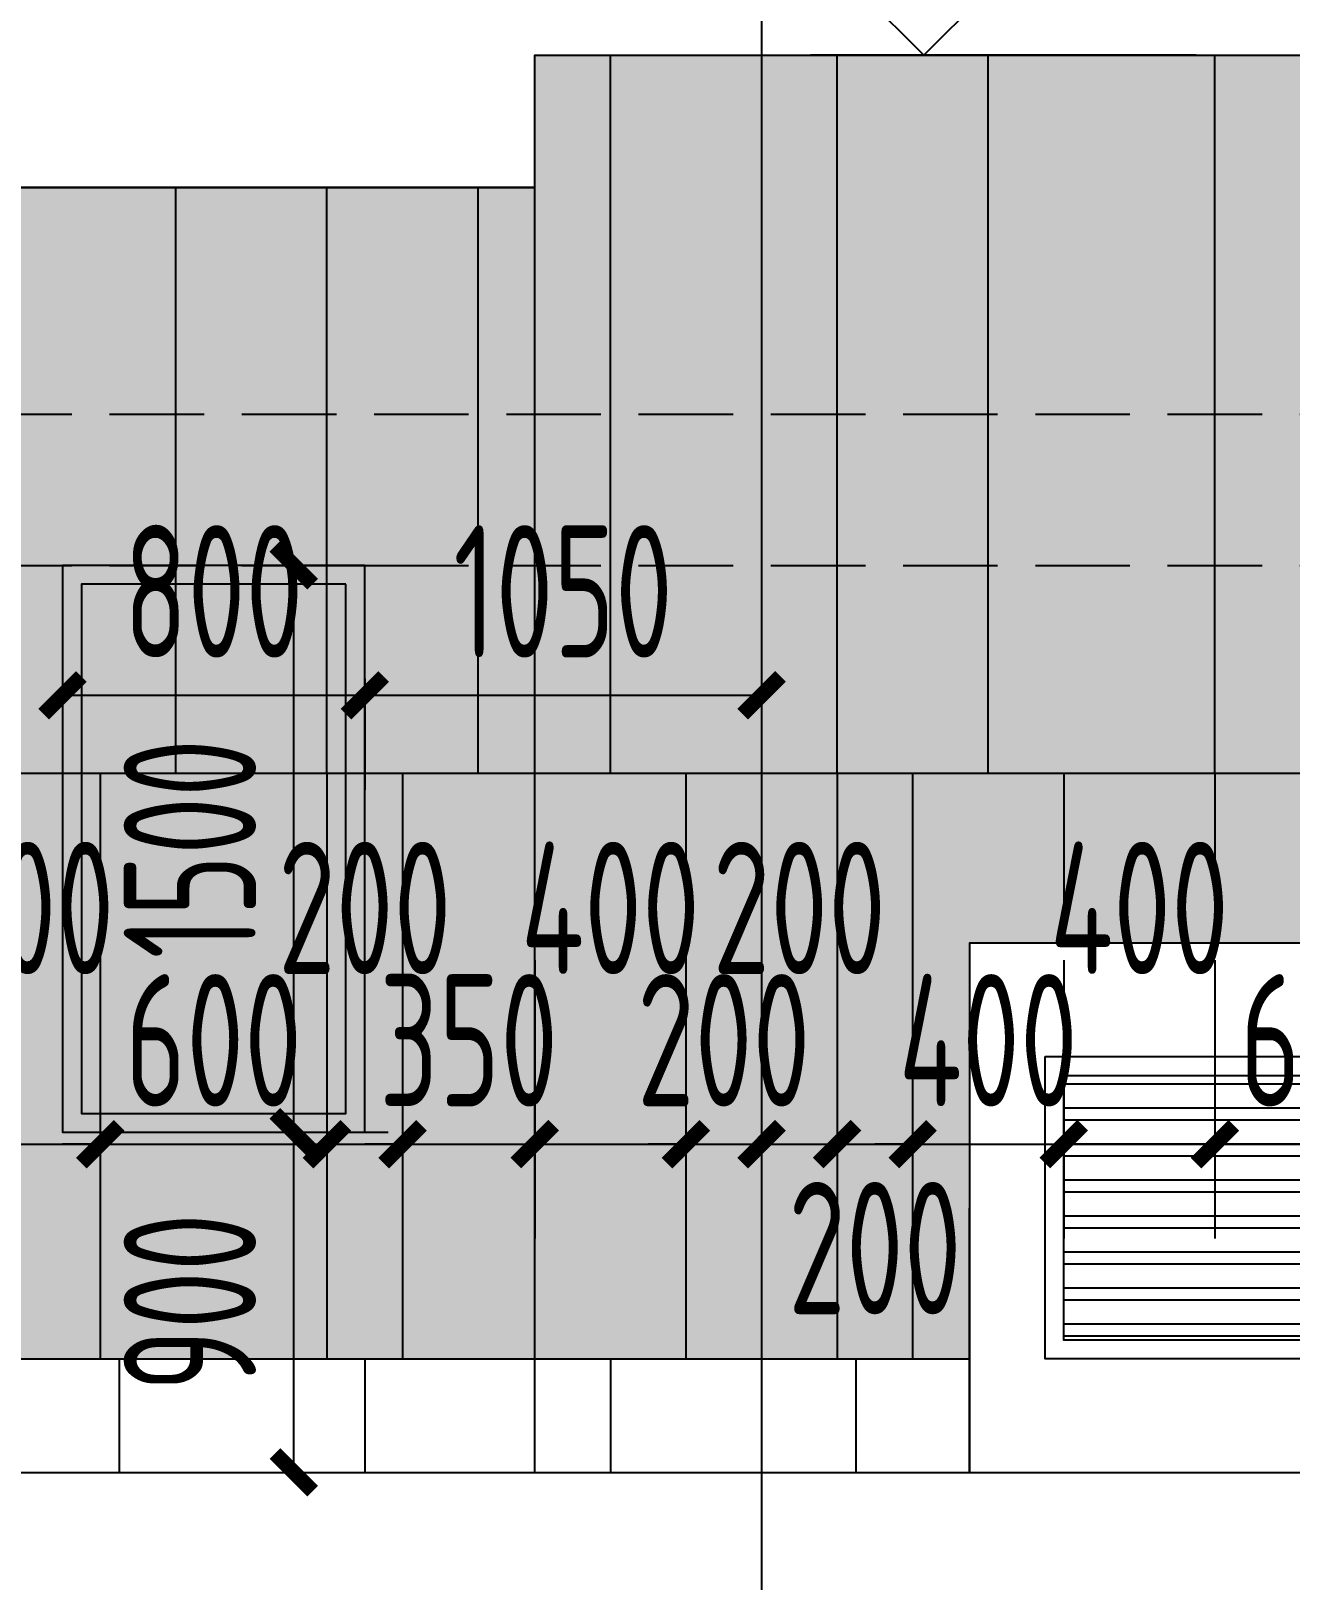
# Model space of a CAD drawing. Extents: x -863035 to 270371, y -8918 to 240488.
# Drawn here: x -35577 to -32245, y 148787 to 152886 of the extents above; entities that cross this region are included whole.
import ezdxf

# ---------------------------------------------------------------- set-up
doc = ezdxf.new("R2010")
doc.units = 0
doc.header["$LTSCALE"] = 1000
doc.header["$MEASUREMENT"] = 0
doc.linetypes.add('109-34 轴网$0$L1$0$$AUDIT_BAD_LTYPE1', pattern=[0])
doc.linetypes.add('DASH', pattern=[0.35, 0.25, -0.1])
for name, color, linetype in [('01-标注_尺寸', 124, 'Continuous'), ('01-标注_标高', 200, 'Continuous'), ('01-标注_轴线坐标', 132, 'Continuous'), ('02-TEXT_标注', 130, 'Continuous'), ('05-填充_156', 156, 'Continuous'), ('A-C_窗', 140, 'Continuous'), ('A_AXIS-轴线', 36, 'Continuous'), ('E-墙面分格', 146, 'Continuous'), ('E-立面轮廓', 241, 'Continuous')]:
    doc.layers.add(name, color=color, linetype=linetype)
doc.layers.add('04-不打印_辅助线', color=165, linetype='Continuous', plot=False)
doc.styles.add('_TCH_DIM', font='ROS1', dxfattribs={"width": 0.75, "bigfont": 'JD'})
doc.styles.add('_TCH_DIM_T3', font='ROS1', dxfattribs={"width": 0.75, "bigfont": 'JD'})
doc.dimstyles.new('_TCH_ARCH&&100', dxfattribs={"dimtxt": 350, "dimasz": 100, "dimexe": 250, "dimexo": 300, "dimgap": 100, "dimtad": 1, "dimdec": 0, "dimzin": 0, "dimdsep": 46, "dimtxsty": '_TCH_DIM_T3', "dimblk": 'ARCHTICK', "dimcen": 0.09, "dimclrt": 7, "dimazin": 2, "dimtfac": 1, "dimtdec": 0, "dimtix": 1, "dimtmove": 2, "dimatfit": 3, "dimfxl": 0, "dimtolj": 1, "dimtzin": 0, "dimarcsym": 0})

# ---------------------------------------------------------------- blocks, each defined once
blk = doc.blocks.new('*U104')
at = {"layer": 'E-墙面分格'}
blk.add_line((0, 150), (0, -150), dxfattribs=at)
blk = doc.blocks.new('*U105')
at = {"layer": 'E-墙面分格', "color": 0, "linetype": 'ByBlock', "lineweight": -2, "transparency": 16777216}
for p in [(3250, 0), (3900, 0), (4550, 0), (5200, 0), (5850, 0)]:
    blk.add_blockref('*U104', p, dxfattribs=at)
blk = doc.blocks.new('hdowqdj')
at = {"layer": 'A-C_窗', "linetype": '109-34 轴网$0$L1$0$$AUDIT_BAD_LTYPE1'}
for points in [[(-318023.8, 268749.4), (-318823.8, 268749.4), (-318823.8, 267249.4), (-318023.8, 267249.4)], [(-318073.8, 268699.4), (-318773.8, 268699.4), (-318773.8, 267299.4), (-318073.8, 267299.4)]]:
    blk.add_lwpolyline(points, close=True, dxfattribs=at)
blk = doc.blocks.new('A$C26B323D5')
at = {"layer": '01-标注_标高'}
blk.add_line((1180, 1700), (2536.5, 1700), dxfattribs=at)
at = {"layer": '02-TEXT_标注', "style": '_TCH_DIM', "width": 0.5625}
blk.add_text('18.800', height=350, dxfattribs=at).set_placement((1843.7, 1805))
at = {"linetype": '109-34 轴网$0$L1$0$$AUDIT_BAD_LTYPE1'}
blk.add_wipeout([(0.3, 1400), (2200, 1400), (2200, 0), (0.3, 0)], dxfattribs=at)
at = {"layer": 'A-C_窗'}
h = blk.add_hatch(dxfattribs=at)
h.set_pattern_fill('ANSI32', color=256, scale=20, angle=135)
h.set_pattern_definition([(180, (469562, -285954.59), (-7e-15, -95.25), []), (180, (469530.25, -285922.84), (-7e-15, -95.25), [])])
h.paths.add_polyline_path([(250.3, 1050), (1950.3, 1050), (1950.3, 350), (250.3, 350)])
at = {"layer": '01-标注_标高'}
for q in [(1180, 1700), (1780, 1700)]:
    blk.add_line((1480, 1400), q, dxfattribs=at)
at = {"layer": 'A-C_窗'}
for points in [[(0, 0), (2200, 0), (2200, 1400), (0.3, 1400)], [(200.3, 1100), (2000.3, 1100), (2000.3, 300), (200.3, 300)], [(250.3, 1050), (1950.3, 1050), (1950.3, 350), (250.3, 350)]]:
    blk.add_lwpolyline(points, close=True, dxfattribs=at)
blk = doc.blocks.new('_ArchTick')
at = {"color": 0, "linetype": 'ByBlock', "const_width": 0.4}
blk.add_lwpolyline([(-0.5, -0.5), (0.5, 0.5)], dxfattribs=at)
blk = doc.blocks.new('*D1298')
at = {"layer": '01-标注_尺寸', "color": 0, "linetype": '109-34 轴网$0$L1$0$$AUDIT_BAD_LTYPE1', "lineweight": -2, "transparency": 16777216}
for p, q in [((-34981.4, 149971.9), (-34631.4, 149971.9)), ((-34881.4, 149071.9), (-34881.4, 149971.9)), ((-34981.4, 149071.9), (-34631.4, 149071.9))]:
    blk.add_line(p, q, dxfattribs=at)
at = {"layer": 'Defpoints', "color": 0, "linetype": '109-34 轴网$0$L1$0$$AUDIT_BAD_LTYPE1', "transparency": 16777216}
for p in [(-35281.4, 149971.9), (-34881.4, 149971.9), (-35281.4, 149071.9)]:
    blk.add_point(p, dxfattribs=at)
at = {"layer": '01-标注_尺寸', "color": 0, "linetype": '109-34 轴网$0$L1$0$$AUDIT_BAD_LTYPE1', "lineweight": -2, "transparency": 16777216, "xscale": 100, "yscale": 100, "zscale": 100}
for p, rotation in [((-34881.4, 149971.9), 90), ((-34881.4, 149071.9), 270)]:
    blk.add_blockref('_ArchTick', p, dxfattribs=dict(at, rotation=rotation))
at = {"layer": '01-标注_尺寸', "color": 7, "linetype": '109-34 轴网$0$L1$0$$AUDIT_BAD_LTYPE1', "transparency": 16777216, "insert": (-35156.4, 149521.9), "char_height": 350, "attachment_point": 5, "rotation": 90, "style": '_TCH_DIM_T3'}
blk.add_mtext('\\A1;900', dxfattribs=at)
blk = doc.blocks.new('*D1299')
at = {"layer": '01-标注_尺寸', "color": 0, "linetype": '109-34 轴网$0$L1$0$$AUDIT_BAD_LTYPE1', "lineweight": -2, "transparency": 16777216}
for p, q in [((-34981.4, 151471.9), (-34631.4, 151471.9)), ((-34881.4, 149971.9), (-34881.4, 151471.9)), ((-34981.4, 149971.9), (-34631.4, 149971.9))]:
    blk.add_line(p, q, dxfattribs=at)
at = {"layer": 'Defpoints', "color": 0, "linetype": '109-34 轴网$0$L1$0$$AUDIT_BAD_LTYPE1', "transparency": 16777216}
for p in [(-35281.4, 151471.9), (-34881.4, 151471.9), (-35281.4, 149971.9)]:
    blk.add_point(p, dxfattribs=at)
at = {"layer": '01-标注_尺寸', "color": 0, "linetype": '109-34 轴网$0$L1$0$$AUDIT_BAD_LTYPE1', "lineweight": -2, "transparency": 16777216, "xscale": 100, "yscale": 100, "zscale": 100}
for p, rotation in [((-34881.4, 151471.9), 90), ((-34881.4, 149971.9), 270)]:
    blk.add_blockref('_ArchTick', p, dxfattribs=dict(at, rotation=rotation))
at = {"layer": '01-标注_尺寸', "color": 7, "linetype": '109-34 轴网$0$L1$0$$AUDIT_BAD_LTYPE1', "transparency": 16777216, "insert": (-35156.4, 150721.9), "char_height": 350, "attachment_point": 5, "rotation": 90, "style": '_TCH_DIM_T3'}
blk.add_mtext('\\A1;1500', dxfattribs=at)
blk = doc.blocks.new('*D1711')
at = {"layer": '01-标注_尺寸', "color": 0, "linetype": '109-34 轴网$0$L1$0$$AUDIT_BAD_LTYPE1', "lineweight": -2, "transparency": 16777216}
for p, q in [((-35793.5, 150427.4), (-35793.5, 149690.3)), ((-35393.5, 150427.4), (-35393.5, 149690.3)), ((-35793.5, 149940.3), (-35393.5, 149940.3))]:
    blk.add_line(p, q, dxfattribs=at)
at = {"layer": 'Defpoints', "color": 0, "linetype": '109-34 轴网$0$L1$0$$AUDIT_BAD_LTYPE1', "transparency": 16777216}
for p in [(-35793.5, 150727.4), (-35393.5, 150727.4), (-35393.5, 149940.3)]:
    blk.add_point(p, dxfattribs=at)
at = {"layer": '01-标注_尺寸', "color": 0, "linetype": '109-34 轴网$0$L1$0$$AUDIT_BAD_LTYPE1', "lineweight": -2, "transparency": 16777216, "xscale": 100, "yscale": 100, "zscale": 100, "rotation": 180}
blk.add_blockref('_ArchTick', (-35793.5, 149940.3), dxfattribs=at)
at = {"layer": '01-标注_尺寸', "color": 0, "linetype": '109-34 轴网$0$L1$0$$AUDIT_BAD_LTYPE1', "lineweight": -2, "transparency": 16777216, "xscale": 100, "yscale": 100, "zscale": 100}
blk.add_blockref('_ArchTick', (-35393.5, 149940.3), dxfattribs=at)
at = {"layer": '01-标注_尺寸', "color": 7, "linetype": '109-34 轴网$0$L1$0$$AUDIT_BAD_LTYPE1', "transparency": 16777216, "insert": (-35593.5, 150565.3), "char_height": 350, "attachment_point": 5, "style": '_TCH_DIM_T3'}
blk.add_mtext('\\A1;400', dxfattribs=at)
blk = doc.blocks.new('*D1712')
at = {"layer": '01-标注_尺寸', "color": 0, "linetype": '109-34 轴网$0$L1$0$$AUDIT_BAD_LTYPE1', "lineweight": -2, "transparency": 16777216}
for p, q in [((-35393.5, 150427.4), (-35393.5, 149690.3)), ((-34793.5, 150427.4), (-34793.5, 149690.3)), ((-35393.5, 149940.3), (-35493.5, 149940.3)), ((-35393.5, 149940.3), (-34793.5, 149940.3)), ((-34793.5, 149940.3), (-34693.5, 149940.3))]:
    blk.add_line(p, q, dxfattribs=at)
at = {"layer": 'Defpoints', "color": 0, "linetype": '109-34 轴网$0$L1$0$$AUDIT_BAD_LTYPE1', "transparency": 16777216}
for p in [(-35393.5, 150727.4), (-34793.5, 150727.4), (-34793.5, 149940.3)]:
    blk.add_point(p, dxfattribs=at)
at = {"layer": '01-标注_尺寸', "color": 0, "linetype": '109-34 轴网$0$L1$0$$AUDIT_BAD_LTYPE1', "lineweight": -2, "transparency": 16777216, "xscale": 100, "yscale": 100, "zscale": 100}
blk.add_blockref('_ArchTick', (-35393.5, 149940.3), dxfattribs=at)
at = {"layer": '01-标注_尺寸', "color": 0, "linetype": '109-34 轴网$0$L1$0$$AUDIT_BAD_LTYPE1', "lineweight": -2, "transparency": 16777216, "xscale": 100, "yscale": 100, "zscale": 100, "rotation": 180}
blk.add_blockref('_ArchTick', (-34793.5, 149940.3), dxfattribs=at)
at = {"layer": '01-标注_尺寸', "color": 7, "linetype": '109-34 轴网$0$L1$0$$AUDIT_BAD_LTYPE1', "transparency": 16777216, "insert": (-35093.5, 150215.3), "char_height": 350, "attachment_point": 5, "style": '_TCH_DIM_T3'}
blk.add_mtext('\\A1;600', dxfattribs=at)
blk = doc.blocks.new('*D1713')
at = {"layer": '01-标注_尺寸', "color": 0, "linetype": '109-34 轴网$0$L1$0$$AUDIT_BAD_LTYPE1', "lineweight": -2, "transparency": 16777216}
for p, q in [((-34793.5, 150427.4), (-34793.5, 149690.3)), ((-34593.5, 150427.4), (-34593.5, 149690.3)), ((-34793.5, 149940.3), (-34593.5, 149940.3))]:
    blk.add_line(p, q, dxfattribs=at)
at = {"layer": 'Defpoints', "color": 0, "linetype": '109-34 轴网$0$L1$0$$AUDIT_BAD_LTYPE1', "transparency": 16777216}
for p in [(-34793.5, 150727.4), (-34593.5, 150727.4), (-34593.5, 149940.3)]:
    blk.add_point(p, dxfattribs=at)
at = {"layer": '01-标注_尺寸', "color": 0, "linetype": '109-34 轴网$0$L1$0$$AUDIT_BAD_LTYPE1', "lineweight": -2, "transparency": 16777216, "xscale": 100, "yscale": 100, "zscale": 100, "rotation": 180}
blk.add_blockref('_ArchTick', (-34793.5, 149940.3), dxfattribs=at)
at = {"layer": '01-标注_尺寸', "color": 0, "linetype": '109-34 轴网$0$L1$0$$AUDIT_BAD_LTYPE1', "lineweight": -2, "transparency": 16777216, "xscale": 100, "yscale": 100, "zscale": 100}
blk.add_blockref('_ArchTick', (-34593.5, 149940.3), dxfattribs=at)
at = {"layer": '01-标注_尺寸', "color": 7, "linetype": '109-34 轴网$0$L1$0$$AUDIT_BAD_LTYPE1', "transparency": 16777216, "insert": (-34693.5, 150565.3), "char_height": 350, "attachment_point": 5, "style": '_TCH_DIM_T3'}
blk.add_mtext('\\A1;200', dxfattribs=at)
blk = doc.blocks.new('*D1714')
at = {"layer": '01-标注_尺寸', "color": 0, "linetype": '109-34 轴网$0$L1$0$$AUDIT_BAD_LTYPE1', "lineweight": -2, "transparency": 16777216}
for p, q in [((-34593.5, 150427.4), (-34593.5, 149690.3)), ((-34243.5, 150427.4), (-34243.5, 149690.3)), ((-34593.5, 149940.3), (-34693.5, 149940.3)), ((-34593.5, 149940.3), (-34243.5, 149940.3)), ((-34243.5, 149940.3), (-34143.5, 149940.3))]:
    blk.add_line(p, q, dxfattribs=at)
at = {"layer": 'Defpoints', "color": 0, "linetype": '109-34 轴网$0$L1$0$$AUDIT_BAD_LTYPE1', "transparency": 16777216}
for p in [(-34593.5, 150727.4), (-34243.5, 150727.4), (-34243.5, 149940.3)]:
    blk.add_point(p, dxfattribs=at)
at = {"layer": '01-标注_尺寸', "color": 0, "linetype": '109-34 轴网$0$L1$0$$AUDIT_BAD_LTYPE1', "lineweight": -2, "transparency": 16777216, "xscale": 100, "yscale": 100, "zscale": 100}
blk.add_blockref('_ArchTick', (-34593.5, 149940.3), dxfattribs=at)
at = {"layer": '01-标注_尺寸', "color": 0, "linetype": '109-34 轴网$0$L1$0$$AUDIT_BAD_LTYPE1', "lineweight": -2, "transparency": 16777216, "xscale": 100, "yscale": 100, "zscale": 100, "rotation": 180}
blk.add_blockref('_ArchTick', (-34243.5, 149940.3), dxfattribs=at)
at = {"layer": '01-标注_尺寸', "color": 7, "linetype": '109-34 轴网$0$L1$0$$AUDIT_BAD_LTYPE1', "transparency": 16777216, "insert": (-34418.5, 150215.3), "char_height": 350, "attachment_point": 5, "style": '_TCH_DIM_T3'}
blk.add_mtext('\\A1;350', dxfattribs=at)
blk = doc.blocks.new('*D1715')
at = {"layer": '01-标注_尺寸', "color": 0, "linetype": '109-34 轴网$0$L1$0$$AUDIT_BAD_LTYPE1', "lineweight": -2, "transparency": 16777216}
for p, q in [((-34243.5, 150427.4), (-34243.5, 149690.3)), ((-33843.5, 150427.4), (-33843.5, 149690.3)), ((-34243.5, 149940.3), (-33843.5, 149940.3))]:
    blk.add_line(p, q, dxfattribs=at)
at = {"layer": 'Defpoints', "color": 0, "linetype": '109-34 轴网$0$L1$0$$AUDIT_BAD_LTYPE1', "transparency": 16777216}
for p in [(-34243.5, 150727.4), (-33843.5, 150727.4), (-33843.5, 149940.3)]:
    blk.add_point(p, dxfattribs=at)
at = {"layer": '01-标注_尺寸', "color": 0, "linetype": '109-34 轴网$0$L1$0$$AUDIT_BAD_LTYPE1', "lineweight": -2, "transparency": 16777216, "xscale": 100, "yscale": 100, "zscale": 100, "rotation": 180}
blk.add_blockref('_ArchTick', (-34243.5, 149940.3), dxfattribs=at)
at = {"layer": '01-标注_尺寸', "color": 0, "linetype": '109-34 轴网$0$L1$0$$AUDIT_BAD_LTYPE1', "lineweight": -2, "transparency": 16777216, "xscale": 100, "yscale": 100, "zscale": 100}
blk.add_blockref('_ArchTick', (-33843.5, 149940.3), dxfattribs=at)
at = {"layer": '01-标注_尺寸', "color": 7, "linetype": '109-34 轴网$0$L1$0$$AUDIT_BAD_LTYPE1', "transparency": 16777216, "insert": (-34043.5, 150565.3), "char_height": 350, "attachment_point": 5, "style": '_TCH_DIM_T3'}
blk.add_mtext('\\A1;400', dxfattribs=at)
blk = doc.blocks.new('*D1716')
at = {"layer": '01-标注_尺寸', "color": 0, "linetype": '109-34 轴网$0$L1$0$$AUDIT_BAD_LTYPE1', "lineweight": -2, "transparency": 16777216}
for p, q in [((-33843.5, 150427.4), (-33843.5, 149690.3)), ((-33643.5, 150427.4), (-33643.5, 149690.3)), ((-33843.5, 149940.3), (-33943.5, 149940.3)), ((-33843.5, 149940.3), (-33643.5, 149940.3)), ((-33643.5, 149940.3), (-33543.5, 149940.3))]:
    blk.add_line(p, q, dxfattribs=at)
at = {"layer": 'Defpoints', "color": 0, "linetype": '109-34 轴网$0$L1$0$$AUDIT_BAD_LTYPE1', "transparency": 16777216}
for p in [(-33843.5, 150727.4), (-33643.5, 150727.4), (-33643.5, 149940.3)]:
    blk.add_point(p, dxfattribs=at)
at = {"layer": '01-标注_尺寸', "color": 0, "linetype": '109-34 轴网$0$L1$0$$AUDIT_BAD_LTYPE1', "lineweight": -2, "transparency": 16777216, "xscale": 100, "yscale": 100, "zscale": 100}
blk.add_blockref('_ArchTick', (-33843.5, 149940.3), dxfattribs=at)
at = {"layer": '01-标注_尺寸', "color": 0, "linetype": '109-34 轴网$0$L1$0$$AUDIT_BAD_LTYPE1', "lineweight": -2, "transparency": 16777216, "xscale": 100, "yscale": 100, "zscale": 100, "rotation": 180}
blk.add_blockref('_ArchTick', (-33643.5, 149940.3), dxfattribs=at)
at = {"layer": '01-标注_尺寸', "color": 7, "linetype": '109-34 轴网$0$L1$0$$AUDIT_BAD_LTYPE1', "transparency": 16777216, "insert": (-33743.5, 150215.3), "char_height": 350, "attachment_point": 5, "style": '_TCH_DIM_T3'}
blk.add_mtext('\\A1;200', dxfattribs=at)
blk = doc.blocks.new('*D1717')
at = {"layer": '01-标注_尺寸', "color": 0, "linetype": '109-34 轴网$0$L1$0$$AUDIT_BAD_LTYPE1', "lineweight": -2, "transparency": 16777216}
for p, q in [((-33643.5, 150427.4), (-33643.5, 149690.3)), ((-33443.5, 150427.4), (-33443.5, 149690.3)), ((-33643.5, 149940.3), (-33443.5, 149940.3))]:
    blk.add_line(p, q, dxfattribs=at)
at = {"layer": 'Defpoints', "color": 0, "linetype": '109-34 轴网$0$L1$0$$AUDIT_BAD_LTYPE1', "transparency": 16777216}
for p in [(-33643.5, 150727.4), (-33443.5, 150727.4), (-33443.5, 149940.3)]:
    blk.add_point(p, dxfattribs=at)
at = {"layer": '01-标注_尺寸', "color": 0, "linetype": '109-34 轴网$0$L1$0$$AUDIT_BAD_LTYPE1', "lineweight": -2, "transparency": 16777216, "xscale": 100, "yscale": 100, "zscale": 100, "rotation": 180}
blk.add_blockref('_ArchTick', (-33643.5, 149940.3), dxfattribs=at)
at = {"layer": '01-标注_尺寸', "color": 0, "linetype": '109-34 轴网$0$L1$0$$AUDIT_BAD_LTYPE1', "lineweight": -2, "transparency": 16777216, "xscale": 100, "yscale": 100, "zscale": 100}
blk.add_blockref('_ArchTick', (-33443.5, 149940.3), dxfattribs=at)
at = {"layer": '01-标注_尺寸', "color": 7, "linetype": '109-34 轴网$0$L1$0$$AUDIT_BAD_LTYPE1', "transparency": 16777216, "insert": (-33543.5, 150565.3), "char_height": 350, "attachment_point": 5, "style": '_TCH_DIM_T3'}
blk.add_mtext('\\A1;200', dxfattribs=at)
blk = doc.blocks.new('*D1718')
at = {"layer": '01-标注_尺寸', "color": 0, "linetype": '109-34 轴网$0$L1$0$$AUDIT_BAD_LTYPE1', "lineweight": -2, "transparency": 16777216}
for p, q in [((-33443.5, 150427.4), (-33443.5, 149690.3)), ((-33243.5, 150427.4), (-33243.5, 149690.3)), ((-33443.5, 149940.3), (-33243.5, 149940.3))]:
    blk.add_line(p, q, dxfattribs=at)
at = {"layer": 'Defpoints', "color": 0, "linetype": '109-34 轴网$0$L1$0$$AUDIT_BAD_LTYPE1', "transparency": 16777216}
for p in [(-33443.5, 150727.4), (-33243.5, 150727.4), (-33243.5, 149940.3)]:
    blk.add_point(p, dxfattribs=at)
at = {"layer": '01-标注_尺寸', "color": 0, "linetype": '109-34 轴网$0$L1$0$$AUDIT_BAD_LTYPE1', "lineweight": -2, "transparency": 16777216, "xscale": 100, "yscale": 100, "zscale": 100, "rotation": 180}
blk.add_blockref('_ArchTick', (-33443.5, 149940.3), dxfattribs=at)
at = {"layer": '01-标注_尺寸', "color": 0, "linetype": '109-34 轴网$0$L1$0$$AUDIT_BAD_LTYPE1', "lineweight": -2, "transparency": 16777216, "xscale": 100, "yscale": 100, "zscale": 100}
blk.add_blockref('_ArchTick', (-33243.5, 149940.3), dxfattribs=at)
at = {"layer": '01-标注_尺寸', "color": 7, "linetype": '109-34 轴网$0$L1$0$$AUDIT_BAD_LTYPE1', "transparency": 16777216, "insert": (-33343.5, 149665.3), "char_height": 350, "attachment_point": 5, "style": '_TCH_DIM_T3'}
blk.add_mtext('\\A1;200', dxfattribs=at)
blk = doc.blocks.new('*D1719')
at = {"layer": '01-标注_尺寸', "color": 0, "linetype": '109-34 轴网$0$L1$0$$AUDIT_BAD_LTYPE1', "lineweight": -2, "transparency": 16777216}
for p, q in [((-33243.5, 150427.4), (-33243.5, 149690.3)), ((-32843.5, 150427.4), (-32843.5, 149690.3)), ((-33243.5, 149940.3), (-33343.5, 149940.3)), ((-33243.5, 149940.3), (-32843.5, 149940.3)), ((-32843.5, 149940.3), (-32743.5, 149940.3))]:
    blk.add_line(p, q, dxfattribs=at)
at = {"layer": 'Defpoints', "color": 0, "linetype": '109-34 轴网$0$L1$0$$AUDIT_BAD_LTYPE1', "transparency": 16777216}
for p in [(-33243.5, 150727.4), (-32843.5, 150727.4), (-32843.5, 149940.3)]:
    blk.add_point(p, dxfattribs=at)
at = {"layer": '01-标注_尺寸', "color": 0, "linetype": '109-34 轴网$0$L1$0$$AUDIT_BAD_LTYPE1', "lineweight": -2, "transparency": 16777216, "xscale": 100, "yscale": 100, "zscale": 100}
blk.add_blockref('_ArchTick', (-33243.5, 149940.3), dxfattribs=at)
at = {"layer": '01-标注_尺寸', "color": 0, "linetype": '109-34 轴网$0$L1$0$$AUDIT_BAD_LTYPE1', "lineweight": -2, "transparency": 16777216, "xscale": 100, "yscale": 100, "zscale": 100, "rotation": 180}
blk.add_blockref('_ArchTick', (-32843.5, 149940.3), dxfattribs=at)
at = {"layer": '01-标注_尺寸', "color": 7, "linetype": '109-34 轴网$0$L1$0$$AUDIT_BAD_LTYPE1', "transparency": 16777216, "insert": (-33043.5, 150215.3), "char_height": 350, "attachment_point": 5, "style": '_TCH_DIM_T3'}
blk.add_mtext('\\A1;400', dxfattribs=at)
blk = doc.blocks.new('*D1720')
at = {"layer": '01-标注_尺寸', "color": 0, "linetype": '109-34 轴网$0$L1$0$$AUDIT_BAD_LTYPE1', "lineweight": -2, "transparency": 16777216}
for p, q in [((-32843.5, 150427.4), (-32843.5, 149690.3)), ((-32443.5, 150427.4), (-32443.5, 149690.3)), ((-32843.5, 149940.3), (-32443.5, 149940.3))]:
    blk.add_line(p, q, dxfattribs=at)
at = {"layer": 'Defpoints', "color": 0, "linetype": '109-34 轴网$0$L1$0$$AUDIT_BAD_LTYPE1', "transparency": 16777216}
for p in [(-32843.5, 150727.4), (-32443.5, 150727.4), (-32443.5, 149940.3)]:
    blk.add_point(p, dxfattribs=at)
at = {"layer": '01-标注_尺寸', "color": 0, "linetype": '109-34 轴网$0$L1$0$$AUDIT_BAD_LTYPE1', "lineweight": -2, "transparency": 16777216, "xscale": 100, "yscale": 100, "zscale": 100, "rotation": 180}
blk.add_blockref('_ArchTick', (-32843.5, 149940.3), dxfattribs=at)
at = {"layer": '01-标注_尺寸', "color": 0, "linetype": '109-34 轴网$0$L1$0$$AUDIT_BAD_LTYPE1', "lineweight": -2, "transparency": 16777216, "xscale": 100, "yscale": 100, "zscale": 100}
blk.add_blockref('_ArchTick', (-32443.5, 149940.3), dxfattribs=at)
at = {"layer": '01-标注_尺寸', "color": 7, "linetype": '109-34 轴网$0$L1$0$$AUDIT_BAD_LTYPE1', "transparency": 16777216, "insert": (-32643.5, 150565.3), "char_height": 350, "attachment_point": 5, "style": '_TCH_DIM_T3'}
blk.add_mtext('\\A1;400', dxfattribs=at)
blk = doc.blocks.new('*D1721')
at = {"layer": '01-标注_尺寸', "color": 0, "linetype": '109-34 轴网$0$L1$0$$AUDIT_BAD_LTYPE1', "lineweight": -2, "transparency": 16777216}
for p, q in [((-32443.5, 150427.4), (-32443.5, 149690.3)), ((-31843.5, 150427.4), (-31843.5, 149690.3)), ((-32443.5, 149940.3), (-32543.5, 149940.3)), ((-32443.5, 149940.3), (-31843.5, 149940.3)), ((-31843.5, 149940.3), (-31743.5, 149940.3))]:
    blk.add_line(p, q, dxfattribs=at)
at = {"layer": 'Defpoints', "color": 0, "linetype": '109-34 轴网$0$L1$0$$AUDIT_BAD_LTYPE1', "transparency": 16777216}
for p in [(-32443.5, 150727.4), (-31843.5, 150727.4), (-31843.5, 149940.3)]:
    blk.add_point(p, dxfattribs=at)
at = {"layer": '01-标注_尺寸', "color": 0, "linetype": '109-34 轴网$0$L1$0$$AUDIT_BAD_LTYPE1', "lineweight": -2, "transparency": 16777216, "xscale": 100, "yscale": 100, "zscale": 100}
blk.add_blockref('_ArchTick', (-32443.5, 149940.3), dxfattribs=at)
at = {"layer": '01-标注_尺寸', "color": 0, "linetype": '109-34 轴网$0$L1$0$$AUDIT_BAD_LTYPE1', "lineweight": -2, "transparency": 16777216, "xscale": 100, "yscale": 100, "zscale": 100, "rotation": 180}
blk.add_blockref('_ArchTick', (-31843.5, 149940.3), dxfattribs=at)
at = {"layer": '01-标注_尺寸', "color": 7, "linetype": '109-34 轴网$0$L1$0$$AUDIT_BAD_LTYPE1', "transparency": 16777216, "insert": (-32143.5, 150215.3), "char_height": 350, "attachment_point": 5, "style": '_TCH_DIM_T3'}
blk.add_mtext('\\A1;600', dxfattribs=at)
blk = doc.blocks.new('*D1725')
at = {"layer": '01-标注_尺寸', "color": 0, "lineweight": -2, "transparency": 16777216}
for p, q in [((-35493.5, 151171.9), (-35493.5, 150878.1)), ((-34693.5, 151171.9), (-34693.5, 150878.1)), ((-35493.5, 151128.1), (-34693.5, 151128.1))]:
    blk.add_line(p, q, dxfattribs=at)
at = {"layer": 'Defpoints', "color": 0, "transparency": 16777216}
for p in [(-35493.5, 151471.9), (-34693.5, 151471.9), (-34693.5, 151128.1)]:
    blk.add_point(p, dxfattribs=at)
at = {"layer": '01-标注_尺寸', "color": 0, "lineweight": -2, "transparency": 16777216, "xscale": 100, "yscale": 100, "zscale": 100, "rotation": 180}
blk.add_blockref('_ArchTick', (-35493.5, 151128.1), dxfattribs=at)
at = {"layer": '01-标注_尺寸', "color": 0, "lineweight": -2, "transparency": 16777216, "xscale": 100, "yscale": 100, "zscale": 100}
blk.add_blockref('_ArchTick', (-34693.5, 151128.1), dxfattribs=at)
at = {"layer": '01-标注_尺寸', "color": 7, "transparency": 16777216, "insert": (-35093.5, 151403.1), "char_height": 350, "attachment_point": 5, "style": '_TCH_DIM_T3'}
blk.add_mtext('\\A1;800', dxfattribs=at)
blk = doc.blocks.new('*D1726')
at = {"layer": '01-标注_尺寸', "color": 0, "lineweight": -2, "transparency": 16777216}
for p, q in [((-34693.5, 151171.9), (-34693.5, 150878.1)), ((-33643.5, 151171.9), (-33643.5, 150878.1)), ((-34693.5, 151128.1), (-33643.5, 151128.1))]:
    blk.add_line(p, q, dxfattribs=at)
at = {"layer": 'Defpoints', "color": 0, "transparency": 16777216}
for p in [(-34693.5, 151471.9), (-33643.5, 151471.9), (-33643.5, 151128.1)]:
    blk.add_point(p, dxfattribs=at)
at = {"layer": '01-标注_尺寸', "color": 0, "lineweight": -2, "transparency": 16777216, "xscale": 100, "yscale": 100, "zscale": 100, "rotation": 180}
blk.add_blockref('_ArchTick', (-34693.5, 151128.1), dxfattribs=at)
at = {"layer": '01-标注_尺寸', "color": 0, "lineweight": -2, "transparency": 16777216, "xscale": 100, "yscale": 100, "zscale": 100}
blk.add_blockref('_ArchTick', (-33643.5, 151128.1), dxfattribs=at)
at = {"layer": '01-标注_尺寸', "color": 7, "transparency": 16777216, "insert": (-34168.5, 151403.1), "char_height": 350, "attachment_point": 5, "style": '_TCH_DIM_T3'}
blk.add_mtext('\\A1;1050', dxfattribs=at)

msp = doc.modelspace()

# ---------------------------------------------------------------- hatches: boundary and pattern name
at = {"layer": '05-填充_156'}
h = msp.add_hatch(dxfattribs=at)
h.set_pattern_fill('天然石材', color=256, scale=50)
h.set_pattern_definition([(45, (-130598.99, -111274.96), (-176.77677, 176.77677), []), (45, (-130512.05, -111364.72), (-176.77677, 176.77677), [98.68425, -56.391])])
h.paths.add_polyline_path([(-54657.6, 152471.9), (-54657.6, 149371.9), (-49357.6, 149371.9), (-49357.6, 152471.9)])
h.paths.add_polyline_path([(-49357.6, 152821.9), (-49357.6, 149371.9), (-44557.6, 149371.9), (-44557.6, 152821.9)])
h.paths.add_polyline_path([(-39243.5, 152471.9), (-39243.5, 149371.9), (-34243.5, 149371.9), (-34243.5, 152471.9)])
h.paths.add_polyline_path([(-34243.5, 152821.9), (-34243.5, 149371.9), (-30743.5, 149371.9), (-30743.5, 152821.9)])
h.paths.add_polyline_path([(-25695.7, 152821.9), (-25695.7, 149371.9), (-19995.7, 149371.9), (-19995.7, 152821.9)])
h.paths.add_polyline_path([(-19995.7, 149371.9), (-18495.7, 149371.9), (-18495.7, 152471.9), (-19995.7, 152471.9)])
h.paths.add_polyline_path([(-18495.7, 149371.9), (-15595.7, 149371.9), (-15595.7, 152471.9), (-18495.7, 152471.9)])

# ---------------------------------------------------------------- linework, layer by layer
at = {"layer": '01-标注_标高'}
for p, q in [((-33213.9, 152821.9), (-33513.9, 153121.9)), ((-33213.9, 152821.9), (-32913.9, 153121.9)), ((-32493.5, 152821.9), (-33513.9, 152821.9))]:
    msp.add_line(p, q, dxfattribs=at)
at = {"layer": '01-标注_轴线坐标'}
msp.add_line((-33643.5, 149364.2), (-33643.5, 148364.2), dxfattribs=at)
at = {"layer": '04-不打印_辅助线', "linetype": 'DASH'}
for p, q in [((-57068.7, 151871.9), (-1154.2, 151871.9)), ((-57068.7, 151471.9), (-1154.2, 151471.9))]:
    msp.add_line(p, q, dxfattribs=at)
at = {"layer": 'A_AXIS-轴线', "ltscale": 0.4}
msp.add_line((-33643.5, 153379.8), (-33643.5, 148802.2), dxfattribs=at)
at = {"layer": 'E-墙面分格'}
for p, q in [((-34043.5, 150921.9), (-34043.5, 152821.9)), ((-33443.5, 150921.9), (-33443.5, 152821.9)), ((-33043.5, 150921.9), (-33043.5, 152821.9)), ((-32443.5, 150921.9), (-32443.5, 152821.9)), ((-35193.5, 150921.9), (-35193.5, 152471.9)), ((-34793.5, 150921.9), (-34793.5, 152471.9)), ((-34793.5, 150921.9), (-34793.5, 152471.9)), ((-34393.5, 150921.9), (-34393.5, 152471.9)), ((-39243.5, 150921.9), (-30743.5, 150921.9)), ((-35393.5, 150921.9), (-35393.5, 149371.9)), ((-34793.5, 150921.9), (-34793.5, 149371.9)), ((-34793.5, 150921.9), (-34793.5, 149371.9)), ((-34593.5, 150921.9), (-34593.5, 149371.9)), ((-33843.5, 150921.9), (-33843.5, 149371.9)), ((-33443.5, 150921.9), (-33443.5, 149371.9)), ((-33243.5, 150921.9), (-33243.5, 149371.9)), ((-32843.5, 150921.9), (-32843.5, 149371.9)), ((-32443.5, 150921.9), (-32443.5, 149371.9)), ((-39243.5, 149371.9), (-30743.5, 149371.9))]:
    msp.add_line(p, q, dxfattribs=at)
at = {"layer": 'E-立面轮廓'}
for p, q in [((-34243.5, 152821.9), (-30743.5, 152821.9)), ((-34243.5, 149071.9), (-34243.5, 152821.9)), ((-39243.5, 152471.9), (-34243.5, 152471.9)), ((-57068.7, 149071.9), (-1154.2, 149071.9))]:
    msp.add_line(p, q, dxfattribs=at)
for points in [[(-34243.5, 149071.9), (-34243.5, 152821.9), (-30743.5, 152821.9), (-30743.5, 149071.9)], [(-34243.5, 152471.9), (-39243.5, 152471.9), (-39243.5, 149071.9)]]:
    msp.add_lwpolyline(points, dxfattribs=at)

# ---------------------------------------------------------------- block references
msp.add_blockref('hdowqdj', (283330.3, -117277.5))
at = {"layer": 'E-墙面分格'}
msp.add_blockref('*U105', (-38593.5, 149221.9), dxfattribs=at)

# ---------------------------------------------------------------- dimensions: what is measured, and where the dimension line sits
at = {"layer": '01-标注_尺寸'}
for p1, p2, picture, middle in [((-35493.5, 151471.9), (-34693.5, 151471.9), '*D1725', (-35093.5, 151403.1)), ((-34693.5, 151471.9), (-33643.5, 151471.9), '*D1726', (-34168.5, 151403.1))]:
    dim = msp.add_aligned_dim(p1=p1, p2=p2, distance=-343.8, dimstyle='_TCH_ARCH&&100', dxfattribs=at)
    dim.commit()
    dim.dimension.update_dxf_attribs({"geometry": picture, "text_midpoint": middle})
at = {"layer": '01-标注_尺寸', "linetype": '109-34 轴网$0$L1$0$$AUDIT_BAD_LTYPE1'}
for p1, p2, distance, picture, middle in [((-35281.4, 149971.9), (-35281.4, 151471.9), -400, '*D1299', (-35156.4, 150721.9)), ((-35393.5, 150727.4), (-34793.5, 150727.4), -787.2, '*D1712', (-35093.5, 150215.3)), ((-34593.5, 150727.4), (-34243.5, 150727.4), -787.2, '*D1714', (-34418.5, 150215.3)), ((-33843.5, 150727.4), (-33643.5, 150727.4), -787.2, '*D1716', (-33743.5, 150215.3)), ((-35281.4, 149071.9), (-35281.4, 149971.9), -400, '*D1298', (-35156.4, 149521.9))]:
    dim = msp.add_aligned_dim(p1=p1, p2=p2, distance=distance, dimstyle='_TCH_ARCH&&100', dxfattribs=at)
    dim.commit()
    dim.dimension.update_dxf_attribs({"geometry": picture, "text_midpoint": middle})
for base, p1, p2, picture, middle in [((-35393.5, 149940.3), (-35793.5, 150727.4), (-35393.5, 150727.4), '*D1711', (-35593.5, 150565.3)), ((-34593.5, 149940.3), (-34793.5, 150727.4), (-34593.5, 150727.4), '*D1713', (-34693.5, 150565.3)), ((-33843.5, 149940.3), (-34243.5, 150727.4), (-33843.5, 150727.4), '*D1715', (-34043.5, 150565.3)), ((-33443.5, 149940.3), (-33643.5, 150727.4), (-33443.5, 150727.4), '*D1717', (-33543.5, 150565.3))]:
    dim = msp.add_linear_dim(base=base, p1=p1, p2=p2, angle=0, dimstyle='_TCH_ARCH&&100', dxfattribs=at)
    dim.commit()
    dim.dimension.update_dxf_attribs({"geometry": picture, "text_midpoint": middle, "dimtype": 161})

# ---------------------------------------------------------------- next in the draw order: block references
at = {"linetype": '109-34 轴网$0$L1$0$$AUDIT_BAD_LTYPE1'}
msp.add_blockref('A$C26B323D5', (-33093.5, 149071.9), dxfattribs=at)

# ---------------------------------------------------------------- next in the draw order: dimensions: what is measured, and where the dimension line sits
at = {"layer": '01-标注_尺寸', "linetype": '109-34 轴网$0$L1$0$$AUDIT_BAD_LTYPE1'}
for base, p1, p2, picture, middle in [((-32443.5, 149940.3), (-32843.5, 150727.4), (-32443.5, 150727.4), '*D1720', (-32643.5, 150565.3)), ((-33243.5, 149940.3), (-33443.5, 150727.4), (-33243.5, 150727.4), '*D1718', (-33343.5, 149665.3))]:
    dim = msp.add_linear_dim(base=base, p1=p1, p2=p2, angle=0, dimstyle='_TCH_ARCH&&100', dxfattribs=at)
    dim.commit()
    dim.dimension.update_dxf_attribs({"geometry": picture, "text_midpoint": middle, "dimtype": 161})
for p1, p2, picture, middle in [((-33243.5, 150727.4), (-32843.5, 150727.4), '*D1719', (-33043.5, 150215.3)), ((-32443.5, 150727.4), (-31843.5, 150727.4), '*D1721', (-32143.5, 150215.3))]:
    dim = msp.add_aligned_dim(p1=p1, p2=p2, distance=-787.2, dimstyle='_TCH_ARCH&&100', dxfattribs=at)
    dim.commit()
    dim.dimension.update_dxf_attribs({"geometry": picture, "text_midpoint": middle})

doc.saveas('drawing.dxf')
